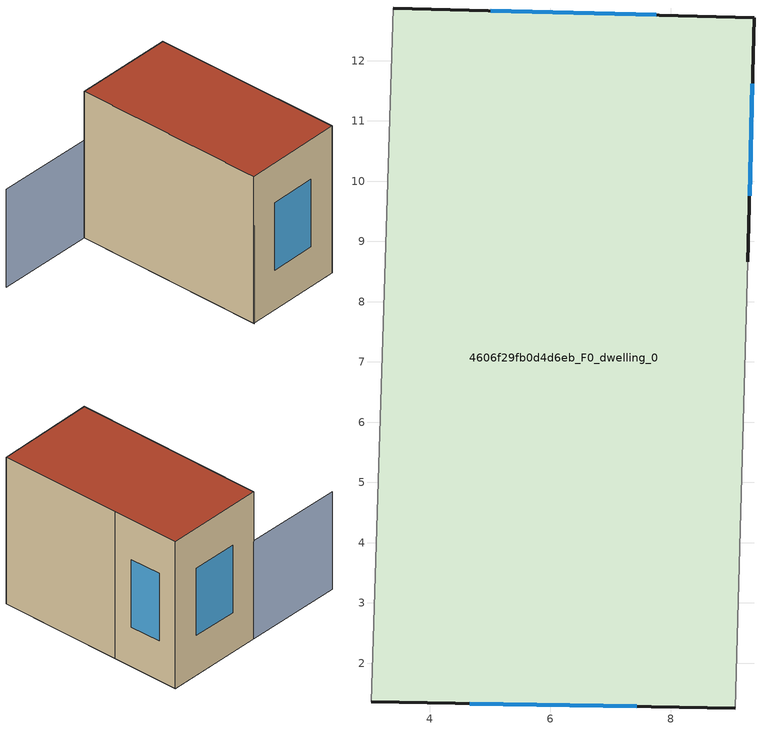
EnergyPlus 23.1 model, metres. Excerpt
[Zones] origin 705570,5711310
4606f29fb0d4d6eb_F0_dwelling_0
 floor ground (EU_floor_Construction): 9.07,1.26 9.28,8.66 9.38,12.72 3.4,12.88 3.04,1.36 z0
 wall outside (EU_wall_Construction): 3.4,12.88 9.38,12.72 9.28,8.66 / 9.07,1.26 3.04,1.36 z0:9
 wall adiabatic (EU_wall_Construction): 3.04,1.36 3.4,12.88 / 9.28,8.66 9.07,1.26 z0:9
 window (EU_Window_Construction): 5.01,12.83 7.76,12.76 / 9.36,11.62 9.31,9.76 / 7.44,1.28 4.67,1.33 z2.43:6.57
 roof outside (EU_roof_Construction): 9.38,12.72 9.28,8.66 9.07,1.26 3.04,1.36 3.4,12.88 z9
shading: 9.07,1.26 9.27,8.71 z0:9; -2.55,13.06 3.4,12.88 / 3.4,12.88 3.04,1.31 z0:6
[Building]
EU S2 Campaign: North Axis=0; Terrain=City; Solar Distribution=FullExterior
[Site:Location]
London: Latitude=51.5; Longitude=-0.5; Time Zone=0; Elevation=25
[SizingPeriod:WeatherFileDays]
AnnualSizingPeriod: Begin Month=1; Begin Day of Month=1; End Month=12; End Day of Month=31; Day of Week for Start Day=Monday; Use Weather File Daylight Saving Period=No; Use Weather File Rain and Snow Indicators=No
[MATERIAL]
EU_InternalMass_Material: Roughness=MediumRough; Thickness=0.1; Conductivity=1; Density=1800; Specific Heat=900; Thermal Absorptance=0.9; Solar Absorptance=0.7; Visible Absorptance=0.7
[MATERIAL:NOMASS] Roughness=MediumRough; Thermal Absorptance=0.9; Solar Absorptance=0.7; Visible Absorptance=0.7
Name | Thermal Resistance
EU_wall_NoMass | 0.727863
EU_roof_NoMass | 0.773354
EU_floor_NoMass | 1.79329
[WINDOWMATERIAL:SIMPLEGLAZINGSYSTEM]
EU_Window_SimpleGlazing: UFactor=2.58614; Solar Heat Gain Coefficient=0.76; Visible Transmittance=0.76
[CONSTRUCTION]
EU_wall_Construction: EU_wall_NoMass
EU_roof_Construction: EU_roof_NoMass
EU_floor_Construction: EU_floor_NoMass
EU_InternalMass_Construction: EU_InternalMass_Material
EU_Window_Construction: EU_Window_SimpleGlazing
[ZONE]
4606f29fb0d4d6eb_F0_dwelling_0: Type=1; Multiplier=1; Ceiling Height=autocalculate; Volume=622.639; Floor Area=autocalculate; Part of Total Floor Area=Yes
[INTERNALMASS]
4606f29fb0d4d6eb_F0_dwelling_0_EU_InternalMass: Construction=EU_InternalMass_Construction; Zone or ZoneList=4606f29fb0d4d6eb_F0_dwelling_0; Surface Area=69.1824
[OTHEREQUIPMENT]
EU_Step8_InternalGain_4606f29fb0d4d6eb_F0_dwelling_0_f000: Fuel Type=Electricity; Zone or ZoneList or Space or SpaceList=4606f29fb0d4d6eb_F0_dwelling_0; Schedule=EU_Step8_GainSchedule_4606f29fb0d4d6eb_F0_dwelling_0_f000; Design Level Calculation Method=Watts/Area; Power per Zone Floor Area=1; Fraction Latent=0; Fraction Radiant=0; Fraction Lost=0; Carbon Dioxide Generation Rate=0; EndUse Subcategory=EU_Step8_InternalGains
[ZONEVENTILATION:DESIGNFLOWRATE]
EU_ConstantAir_4606f29fb0d4d6eb_F0_dwelling_0: Zone or ZoneList or Space or SpaceList=4606f29fb0d4d6eb_F0_dwelling_0; Schedule=EU_AlwaysOn; Design Flow Rate Calculation Method=AirChanges/Hour; Air Changes per Hour=0.484901; Ventilation Type=Natural; Fan Pressure Rise=0; Fan Total Efficiency=1; Constant Term Coefficient=1; Temperature Term Coefficient=0; Velocity Term Coefficient=0; Velocity Squared Term Coefficient=0; Minimum Indoor Temperature=-100; Maximum Indoor Temperature=100; Delta Temperature=-100; Minimum Outdoor Temperature=-100; Maximum Outdoor Temperature=100; Maximum Wind Speed=40
[HVACTEMPLATE:THERMOSTAT]
EU_HeatOnly_4606f29fb0d4d6eb_F0_dwelling_0: Constant Heating Setpoint=20; Constant Cooling Setpoint=50
[HVACTEMPLATE:ZONE:IDEALLOADSAIRSYSTEM]
4606f29fb0d4d6eb_F0_dwelling_0: Template Thermostat=EU_HeatOnly_4606f29fb0d4d6eb_F0_dwelling_0; System Availability Schedule=EU_AlwaysOn; Maximum Heating Supply Air Temperature=50; Minimum Cooling Supply Air Temperature=13; Maximum Heating Supply Air Humidity Ratio=0.0156; Minimum Cooling Supply Air Humidity Ratio=0.0077; Heating Limit=NoLimit; Cooling Limit=NoLimit; Heating Availability Schedule=EU_AlwaysOn; Cooling Availability Schedule=EU_CoolingOff; Dehumidification Control Type=ConstantSensibleHeatRatio; Cooling Sensible Heat Ratio=0.7; Dehumidification Setpoint=60; Humidification Control Type=None; Humidification Setpoint=30; Outdoor Air Method=None; Outdoor Air Flow Rate per Person=0.00944; Outdoor Air Flow Rate per Zone Floor Area=0; Outdoor Air Flow Rate per Zone=0; Demand Controlled Ventilation Type=None; Outdoor Air Economizer Type=NoEconomizer; Heat Recovery Type=None; Sensible Heat Recovery Effectiveness=0.7; Latent Heat Recovery Effectiveness=0.65
[SIZING:ZONE]
4606f29fb0d4d6eb_F0_dwelling_0: Zone Cooling Design Supply Air Temperature Input Method=SupplyAirTemperature; Zone Cooling Design Supply Air Temperature=13; Zone Heating Design Supply Air Temperature Input Method=SupplyAirTemperature; Zone Heating Design Supply Air Temperature=50; Zone Cooling Design Supply Air Humidity Ratio=0.008; Zone Heating Design Supply Air Humidity Ratio=0.008; Cooling Design Air Flow Method=DesignDay; Cooling Design Air Flow Rate=0; Cooling Minimum Air Flow per Zone Floor Area=0.000762; Cooling Minimum Air Flow=0; Cooling Minimum Air Flow Fraction=0.2; Heating Design Air Flow Method=DesignDay; Heating Design Air Flow Rate=0; Heating Maximum Air Flow per Zone Floor Area=0.002032; Heating Maximum Air Flow=0.141576; Heating Maximum Air Flow Fraction=0.3; Account for Dedicated Outdoor Air System=No; Dedicated Outdoor Air System Control Strategy=NeutralSupplyAir; Dedicated Outdoor Air Low Setpoint Temperature for Design=autosize; Dedicated Outdoor Air High Setpoint Temperature for Design=autosize; Zone Load Sizing Method=Sensible Load Only No Latent Load; Zone Latent Cooling Design Supply Air Humidity Ratio Input Method=HumidityRatioDifference; Zone Cooling Design Supply Air Humidity Ratio Difference=0.005; Zone Latent Heating Design Supply Air Humidity Ratio Input Method=HumidityRatioDifference; Zone Humidification Design Supply Air Humidity Ratio Difference=0.005
[SCHEDULE:CONSTANT]
Name | Hourly Value
EU_AlwaysOn | 1
EU_CoolingOff | 0
[SCHEDULE:FILE]
EU_Step8_GainSchedule_4606f29fb0d4d6eb_F0_dwelling_0_f000: File=../../schedules/4606f29fb0d4d6eb/4606f29fb0d4d6eb_F0_dwelling_0_f000_gain.csv; Column Number=1; Rows to Skip at Top=0; Number of Hours of Data=8760; Column Separator=Comma; Interpolate to Timestep=No; Minutes per Item=60; Adjust Schedule for Daylight Savings=Yes
